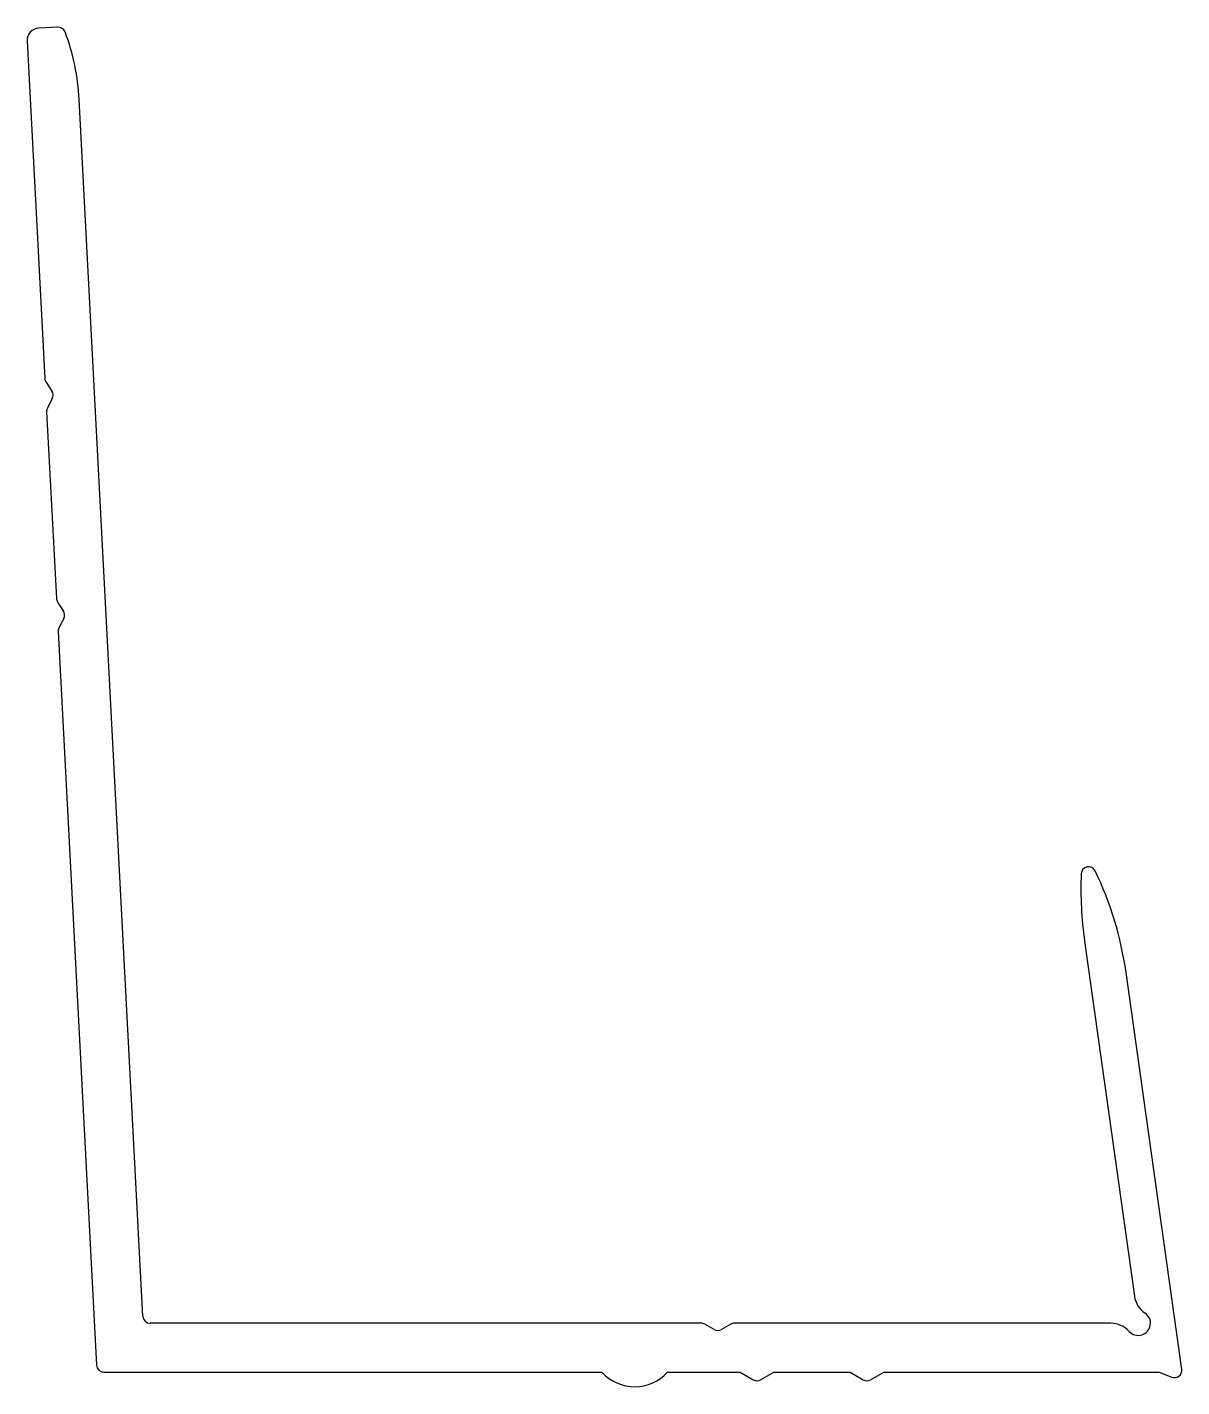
# Model space of a CAD drawing. Extents: x 0.3 to 47.5, y 1.9 to 57.5.
import ezdxf

# ---------------------------------------------------------------- set-up
doc = ezdxf.new("R2010")
doc.units = 0
doc.layers.get('0').update_dxf_attribs({"linetype": 'CONTINUOUS'})

msp = doc.modelspace()

# ---------------------------------------------------------------- linework, layer by layer
for p, q in [((1.522, 57.456), (0.74, 57.415)), ((0.267, 56.889), (0.99, 43.089)), ((5.002, 4.748), (2.395, 54.495)), ((1.038, 42.941), (1.277, 42.572)), ((1.293, 42.273), (1.093, 41.882)), ((1.061, 41.73), (1.461, 34.101)), ((1.509, 33.953), (1.748, 33.585)), ((1.764, 33.285), (1.564, 32.894)), ((1.532, 32.742), (3.104, 2.748)), ((43.522, 20.08), (45.561, 5.571)), ((47.497, 2.578), (45.216, 18.803)), ((27.836, 4.464), (5.302, 4.464)), ((44.599, 4.464), (29.197, 4.464)), ((28.367, 4.204), (27.986, 4.424)), ((29.047, 4.424), (28.667, 4.204)), ((3.404, 2.464), (23.777, 2.464)), ((26.461, 2.464), (29.426, 2.464)), ((29.426, 2.464), (29.969, 2.15)), ((30.269, 2.15), (30.812, 2.464)), ((30.812, 2.464), (33.926, 2.464)), ((33.926, 2.464), (34.469, 2.15)), ((34.769, 2.15), (35.312, 2.464)), ((35.312, 2.464), (46.579, 2.464)), ((46.579, 2.464), (47.087, 2.259))]:
    msp.add_line(p, q)
for centre, radius, start, end in [((0.766, 56.915), 0.5, 93, 183), ((1.537, 57.156), 0.3, 20.5583, 93), ((-6.843, 54.013), 9.25, 2.9882, 20.5583), ((1.289, 43.104), 0.3, 183, 212.9999), ((1.025, 42.409), 0.3, 333.0001, 32.9999), ((1.361, 41.745), 0.3, 153.0001, 183), ((1.76, 34.117), 0.3, 183, 213.0001), ((1.496, 33.421), 0.3, 332.9999, 33.0001), ((1.832, 32.758), 0.3, 152.9999, 183), ((58.871, 22.237), 15.5, 177.7653, 188), ((43.682, 22.83), 0.299, 25.8553, 177.7653), ((31.353, 16.855), 14, 8, 25.8553), ((46.551, 5.71), 1, 188, 236.1897), ((5.302, 4.764), 0.3, 183, 270), ((27.836, 4.164), 0.3, 60, 90), ((29.197, 4.164), 0.3, 90, 120), ((44.599, 3.464), 1, 41.8103, 90), ((45.717, 4.464), 0.5, 221.8103, 56.1897), ((28.517, 4.464), 0.3, 240, 300), ((3.404, 2.764), 0.3, 183, 270), ((25.119, 3.664), 1.8, 221.8103, 318.1897), ((47.199, 2.537), 0.3, 248, 8), ((30.119, 2.41), 0.3, 240, 300), ((34.619, 2.41), 0.3, 240, 300)]:
    msp.add_arc(centre, radius, start, end)

doc.saveas('drawing.dxf')
